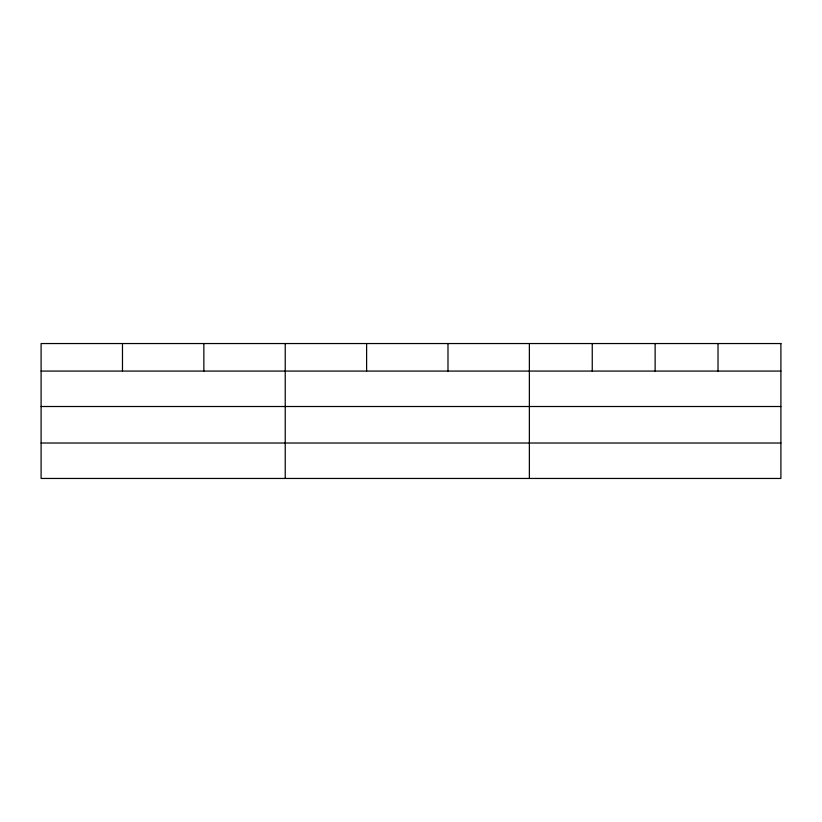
<?xml version="1.0" encoding="UTF-8"?>
<svg xmlns="http://www.w3.org/2000/svg" width="822" height="822" viewBox="0 0 822 822"><rect width="100%" height="100%" fill="white"/><g stroke="black" fill="none" stroke-linecap="round" stroke-linejoin="round"><path stroke-width="1.23" d="M41.1 371.071L780.9 371.071M41.1 406.51L780.9 406.51M41.1 443.017L780.9 443.017M718.017 343.545L718.017 371.071M655.134 343.545L655.134 371.071M592.251 343.545L592.251 371.071M529.368 343.545L529.368 478.455M447.99 343.545L447.99 371.071M366.612 343.545L366.612 371.071M285.234 343.545L285.234 478.455M203.856 343.545L203.856 371.071M122.478 343.545L122.478 371.071M780.9 343.545L41.1 343.545L41.1 478.455L780.9 478.455L780.9 343.545"/></g></svg>
